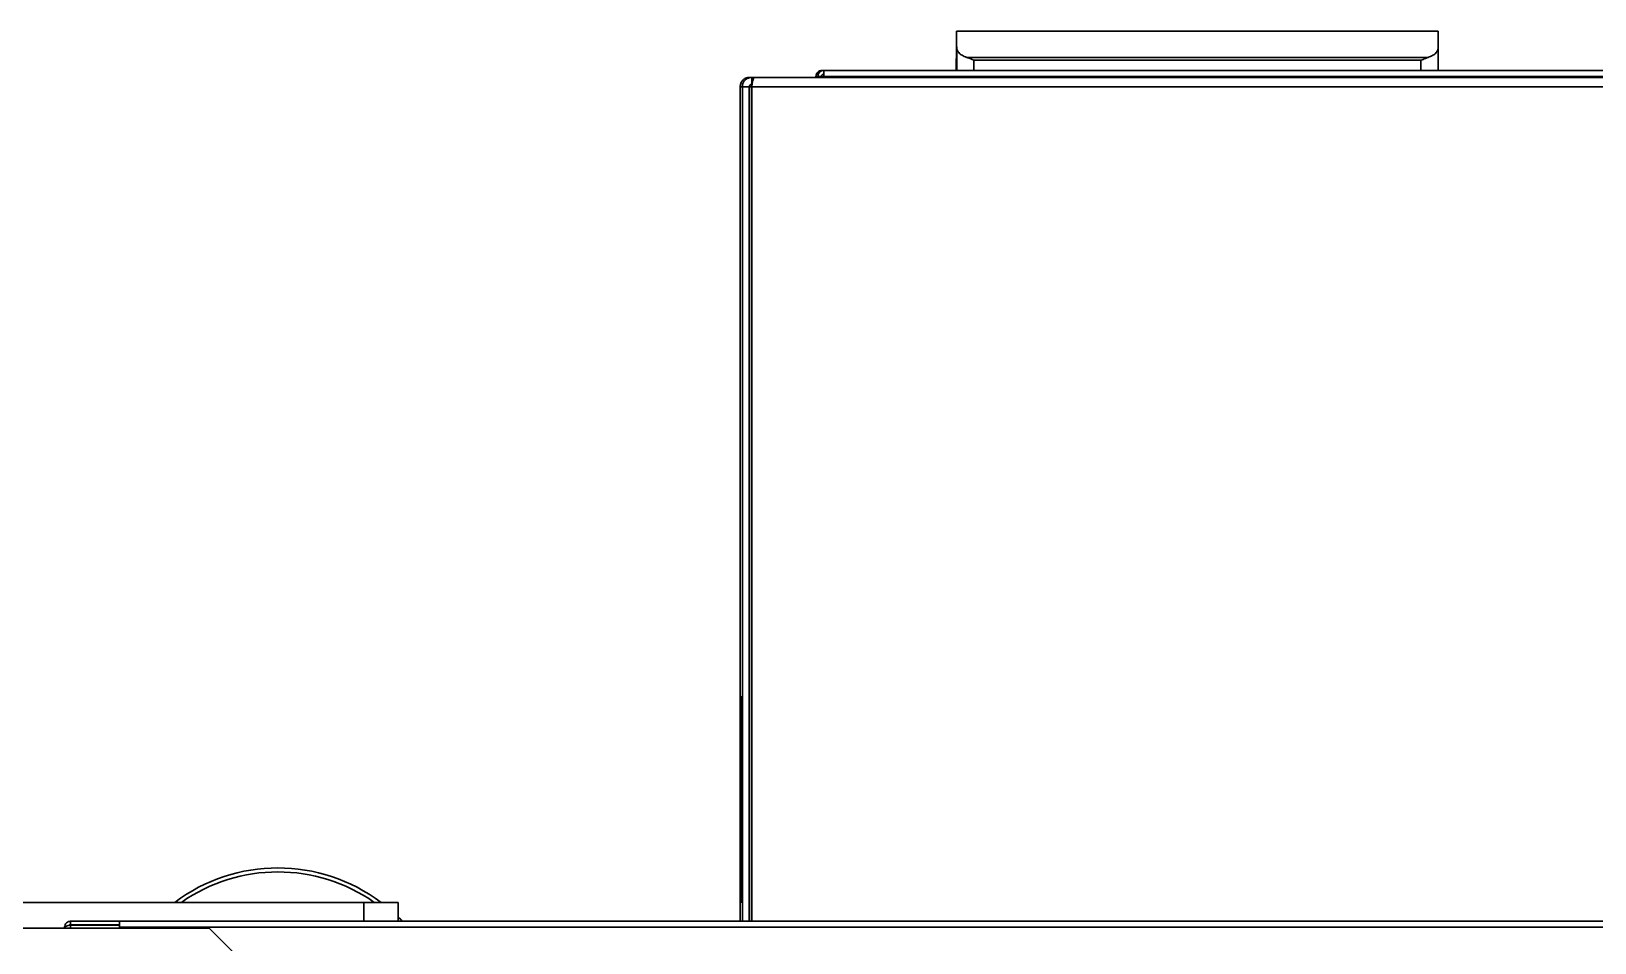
# Model space of a CAD drawing. Header units: millimetres. Extents: x 914 to 910632, y -176 to 682692.
# Drawn here: x 2368.87 to 2376.03, y 1817.08 to 1821.25 of the extents above; entities that cross this region are included whole.
import ezdxf

# ---------------------------------------------------------------- set-up
doc = ezdxf.new("R2010")
doc.units = ezdxf.units.MM
doc.layers.add('画图', color=3, linetype='Continuous', lineweight=30)

# ---------------------------------------------------------------- blocks, each defined once
blk = doc.blocks.new('SDHGSJH')
at = {"color": 7, "linetype": 'Continuous', "lineweight": 30}
for p, q in [((-10, -412.29), (0, -422.29)), ((26, -422.55), (-1926, -422.55)), ((0, -422.29), (100, -422.29)), ((26, -422.29), (26, -423.19)), ((26, -422.55), (26, -422.29)), ((42, -422.29), (42, -422.55)), ((26, -424.29), (-1926, -424.29)), ((-157.79, -424.29), (-157.79, -667.05)), ((-157.79, -424.29), (-157.79, -667.05)), ((-157.14, -424.29), (-157.14, -667.05)), ((-157.14, -424.29), (-157.14, -667.05)), ((-157.08, -424.29), (-157.08, -667.05)), ((-155.08, -424.29), (-155.08, -667.05)), ((-154.44, -424.29), (-154.44, -667.05)), ((-55, -429.79), (-55, -424.29)), ((-45, -424.29), (-45, -429.79)), ((26, -423.19), (40.26, -423.19)), ((26, -423.19), (26, -423.29)), ((26, -424.29), (26, -423.29)), ((40.26, -423.29), (26, -423.29)), ((40.26, -424.29), (26, -424.29)), ((40.26, -424.29), (40.26, -423.29)), ((-45, -429.79), (-55, -429.79)), ((145, -429.79), (-45, -429.79)), ((-732.38, -667.05), (-157.79, -667.05)), ((-157.81, -669.79), (-157.81, -667.79)), ((-157.8, -667.09), (-157.79, -667.06)), ((-157.79, -667.05), (-157.79, -667.05)), ((-157.21, -667.44), (-157.14, -667.05)), ((-157.14, -667.05), (-157.14, -667.05)), ((-157.08, -667.05), (-155.08, -667.05)), ((-155.08, -667.05), (-154.44, -667.05)), ((-731.63, -669.79), (-158.52, -669.79)), ((-178.75, -670.05), (-711.33, -670.05)), ((-178.77, -671.79), (-711.3, -671.79)), ((-357.41, -678.3), (-357.41, -671.79)), ((-352.42, -674.76), (-352.42, -671.79)), ((-222.42, -671.79), (-222.42, -674.76)), ((-217.41, -678.3), (-217.41, -671.79)), ((-217.29, -671.79), (-217.29, -675.29)), ((-178.22, -671.79), (-178.77, -671.79)), ((-178.75, -670.05), (-178.75, -669.79)), ((-178.75, -670.05), (-178.74, -670.05)), ((-178.74, -670.05), (-178.75, -670.15)), ((-178.75, -670.4), (-178.75, -670.15)), ((-178.74, -670.05), (-178.74, -669.79)), ((-178.19, -670.05), (-178.19, -669.79)), ((-178.19, -670.05), (-178.19, -669.79)), ((-178.19, -670.48), (-178.19, -670.05)), ((-178.19, -670.05), (-178.19, -670.05)), ((-178.03, -670.05), (-178.03, -669.79)), ((-177.03, -670.05), (-178.03, -670.05)), ((-177.03, -670.05), (-177.03, -669.79)), ((-176.48, -670.05), (-177.03, -670.05)), ((-176.48, -670.05), (-176.48, -669.79)), ((-158.52, -669.79), (-157.81, -669.79)), ((-157.18, -669.79), (-157.81, -669.79)), ((-220.36, -675.59), (-354.48, -675.59)), ((-222.42, -674.76), (-352.42, -674.76)), ((-217.34, -675.29), (-217.29, -675.29)), ((-357.38, -683.19), (-217.38, -683.19)), ((-357.38, -683.21), (-217.38, -683.21))]:
    blk.add_line(p, q, dxfattribs=at)
at = {"color": 8, "linetype": 'Continuous', "lineweight": 30}
for p, q in [((40.26, -422.29), (40.26, -423.19)), ((40.26, -423.19), (40.26, -423.29)), ((-157.14, -667.05), (-157.79, -667.05)), ((-178.19, -670.05), (-178.74, -670.05))]:
    blk.add_line(p, q, dxfattribs=at)
at = {"color": 7, "linetype": 'Continuous', "lineweight": 30, "flags": 128}
for points in [[(-55, -425.49), (-55.72, -424.77), (-56.19, -424.29)], [(-154.82, -489.79), (-154.83, -489.61), (-154.84, -489.09), (-154.84, -488.22), (-154.85, -487.02), (-154.86, -485.49), (-154.86, -483.67), (-154.87, -481.57), (-154.87, -479.21), (-154.88, -476.62), (-154.88, -473.84), (-154.88, -470.89), (-154.89, -467.81), (-154.89, -464.64), (-154.89, -461.41), (-154.89, -458.16), (-154.89, -454.93), (-154.89, -451.76), (-154.88, -448.68), (-154.88, -445.74), (-154.88, -442.95), (-154.87, -440.37), (-154.87, -438.01), (-154.86, -435.9), (-154.86, -434.08), (-154.85, -432.56), (-154.84, -431.36), (-154.84, -430.49), (-154.83, -429.96), (-154.82, -429.79), (-154.82, -429.96), (-154.81, -430.49), (-154.8, -431.36), (-154.8, -432.56), (-154.79, -434.08), (-154.78, -435.9), (-154.78, -438.01), (-154.77, -440.37), (-154.77, -442.95), (-154.77, -445.74), (-154.76, -448.68), (-154.76, -451.76), (-154.76, -454.93), (-154.76, -458.16), (-154.76, -461.41), (-154.76, -464.64), (-154.76, -467.81), (-154.76, -470.89), (-154.77, -473.84), (-154.77, -476.62), (-154.77, -479.21), (-154.78, -481.57), (-154.78, -483.67), (-154.79, -485.49), (-154.8, -487.02), (-154.8, -488.22), (-154.81, -489.09), (-154.82, -489.61), (-154.82, -489.79)], [(-217.34, -675.29), (-217.34, -675.41), (-217.35, -675.77), (-217.35, -676.37), (-217.36, -677.21), (-217.36, -678.26), (-217.37, -679.53), (-217.37, -681), (-217.37, -682.65)], [(-357.38, -683.19), (-357.38, -682.81), (-357.38, -682.37), (-357.39, -681.85), (-357.39, -681.27), (-357.4, -680.63), (-357.4, -679.91), (-357.4, -679.14), (-357.41, -678.3)], [(-217.38, -683.19), (-217.38, -682.81), (-217.38, -682.37), (-217.39, -681.85), (-217.39, -681.27), (-217.4, -680.63), (-217.4, -679.91), (-217.4, -679.14), (-217.41, -678.3)], [(-357.38, -683.19), (-357.38, -683.2), (-357.38, -683.21)], [(-217.37, -682.89), (-217.37, -682.97), (-217.37, -683.05), (-217.37, -683.11), (-217.37, -683.16), (-217.38, -683.19), (-217.38, -683.2), (-217.38, -683.2), (-217.38, -683.19)], [(-217.37, -682.89), (-217.37, -682.86), (-217.37, -682.83), (-217.37, -682.8), (-217.37, -682.77), (-217.37, -682.74), (-217.37, -682.71), (-217.37, -682.68), (-217.37, -682.65)]]:
    blk.add_lwpolyline(points, dxfattribs=at)
at = {"color": 7, "linetype": 'Continuous', "lineweight": 30}
blk.add_arc((-20, -389.79), 50, 233.1301, 306.8699, dxfattribs=at)
at = {"color": 8, "linetype": 'Continuous', "lineweight": 30}
blk.add_arc((-20, -389.79), 48.85, 234.9752, 305.0248, dxfattribs=at)
at = {"color": 7, "linetype": 'Continuous', "lineweight": 30}
for points, knots in [([(42, -422.55), (41.97, -422.78), (41.92, -423.25), (41.5, -423.83), (40.92, -424.22), (40.48, -424.26), (40.26, -424.29)], [0, 0, 0, 0, 0.2546861, 0.5095808, 0.7644746, 1, 1, 1, 1]), ([(40.26, -423.19), (40.49, -423.13), (40.95, -423.03), (41.52, -422.87), (41.92, -422.71), (41.97, -422.6), (42, -422.55)], [0, 0, 0, 0, 0.249997, 0.499997, 0.749995, 1, 1, 1, 1]), ([(40.73, -423.08), (40.67, -423.14), (40.55, -423.27), (40.36, -423.28), (40.26, -423.29)], [0, 0, 0, 0, 0.455571, 1, 1, 1, 1]), ([(-157.79, -667.05), (-157.85, -667.39), (-157.96, -668.04), (-158.13, -668.88), (-158.28, -669.48), (-158.42, -669.76), (-158.5, -669.78), (-158.52, -669.79)], [0, 0, 0, 0, 0.236247, 0.454141, 0.672009, 0.889894, 1, 1, 1, 1]), ([(-157.88, -667.79), (-157.81, -667.77), (-157.68, -667.75), (-157.49, -667.56), (-157.31, -667.32), (-157.2, -667.13), (-157.14, -667.05)], [0, 0, 0, 0, 0.274287, 0.529268, 0.784168, 1, 1, 1, 1]), ([(-157.81, -669.79), (-157.48, -669.75), (-156.82, -669.68), (-155.99, -669.16), (-155.39, -668.43), (-155.11, -667.68), (-155.09, -667.21), (-155.08, -667.05)], [0, 0, 0, 0, 0.236254, 0.454139, 0.672027, 0.889911, 1, 1, 1, 1]), ([(-157.81, -667.79), (-157.71, -667.77), (-157.5, -667.75), (-157.26, -667.56), (-157.1, -667.32), (-157.09, -667.13), (-157.08, -667.05)], [0, 0, 0, 0, 0.274286, 0.529259, 0.784156, 1, 1, 1, 1]), ([(-154.44, -667.05), (-154.47, -667.39), (-154.55, -668.04), (-155.07, -668.88), (-155.8, -669.48), (-156.55, -669.76), (-157.02, -669.78), (-157.18, -669.79)], [0, 0, 0, 0, 0.236249, 0.454132, 0.67202, 0.889907, 1, 1, 1, 1]), ([(-178.75, -670.05), (-178.75, -670.28), (-178.75, -670.73), (-178.76, -671.31), (-178.76, -671.71), (-178.77, -671.76), (-178.77, -671.79)], [0, 0, 0, 0, 0.250007, 0.500003, 0.749997, 1, 1, 1, 1]), ([(-178.77, -671.79), (-178.54, -671.76), (-178.09, -671.71), (-177.51, -671.31), (-177.11, -670.73), (-177.06, -670.28), (-177.03, -670.05)], [0, 0, 0, 0, 0.250002, 0.5, 0.749995, 1, 1, 1, 1]), ([(-178.77, -670.79), (-178.67, -670.78), (-178.48, -670.75), (-178.24, -670.58), (-178.07, -670.34), (-178.05, -670.15), (-178.03, -670.05)], [0, 0, 0, 0, 0.249988, 0.499984, 0.74997, 1, 1, 1, 1]), ([(-176.48, -670.05), (-176.51, -670.28), (-176.56, -670.73), (-176.96, -671.31), (-177.54, -671.71), (-177.99, -671.76), (-178.22, -671.79)], [0, 0, 0, 0, 0.2500068, 0.500001, 0.7499983, 1, 1, 1, 1]), ([(-178.2, -670.5), (-178.2, -670.45), (-178.19, -670.32), (-178.19, -670.15), (-178.19, -670.05)], [0, 0, 0, 0, 0.4096238, 1, 1, 1, 1]), ([(-354.48, -675.59), (-354.97, -675.78), (-355.96, -676.16), (-356.94, -677.02), (-357.37, -677.75), (-357.4, -678.18), (-357.41, -678.3)], [0, 0, 0, 0, 0.283232, 0.565105, 0.883525, 1, 1, 1, 1]), ([(-354.48, -675.59), (-354, -675.41), (-353.32, -675.17), (-352.63, -674.85), (-352.42, -674.76), (-352.42, -674.76)], [0, 0, 0, 0, 0.70366, 0.993785, 1, 1, 1, 1]), ([(-222.42, -674.76), (-222.41, -674.76), (-221.81, -675.03), (-221.11, -675.35), (-220.44, -675.56), (-220.36, -675.59)], [0, 0, 0, 0, 0.006225, 0.874081, 1, 1, 1, 1]), ([(-220.36, -675.59), (-219.86, -675.78), (-218.87, -676.16), (-217.88, -677.02), (-217.45, -677.75), (-217.42, -678.18), (-217.41, -678.3)], [0, 0, 0, 0, 0.283229, 0.565102, 0.883524, 1, 1, 1, 1])]:
    blk.add_open_spline(points, degree=3, knots=knots, dxfattribs=at)

msp = doc.modelspace()

# ---------------------------------------------------------------- block references
at = {"layer": '画图', "color": 4, "xscale": 0.01575, "yscale": 0.01575, "zscale": 0.01575, "rotation": 180}
msp.add_blockref('SDHGSJH', (2369.6829, 1810.4924), dxfattribs=at)

doc.saveas('drawing.dxf')
